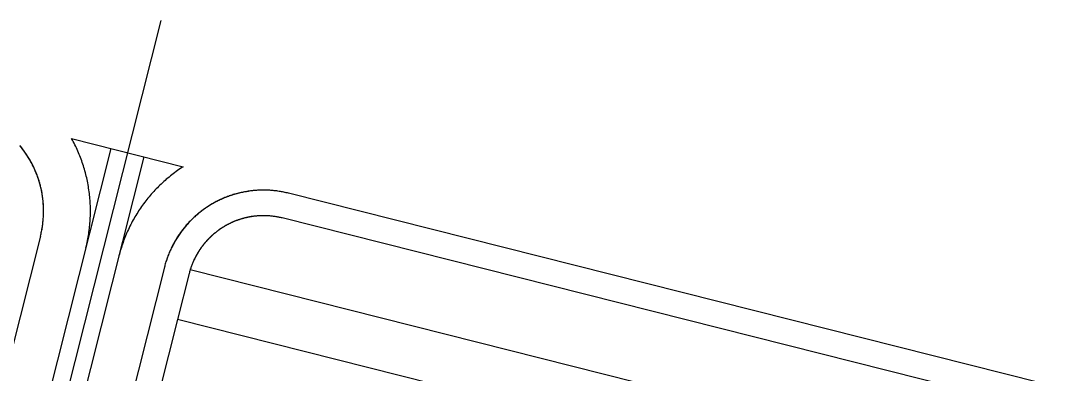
# Model space of a CAD drawing. Header units: metres. Extents: x 680594 to 684853, y 828874 to 830078.
# Drawn here: x 683904.6 to 684024.9, y 829397.9 to 829439.5 of the extents above; entities that cross this region are included whole.
import ezdxf

# ---------------------------------------------------------------- set-up
doc = ezdxf.new("R2010")
doc.units = ezdxf.units.M
doc.layers.add('PLOT_LINES', color=7, linetype='Continuous')

msp = doc.modelspace()

# ---------------------------------------------------------------- linework, layer by layer
at = {"layer": 'PLOT_LINES'}
for points in [[(683921.11, 829439.45), (683872.87, 829248.26)], [(683921.11, 829439.45), (683872.87, 829248.26)], [(683912.32, 829412.79), (683912.37, 829412.99), (683912.42, 829413.19), (683912.46, 829413.39), (683912.5, 829413.6), (683912.54, 829413.8), (683912.58, 829414), (683912.62, 829414.21), (683912.65, 829414.41), (683912.68, 829414.61), (683912.71, 829414.82), (683912.73, 829415.02), (683912.76, 829415.23), (683912.78, 829415.43), (683912.79, 829415.64), (683912.81, 829415.85), (683912.82, 829416.05), (683912.83, 829416.26), (683912.84, 829416.47), (683912.85, 829416.67), (683912.85, 829416.88), (683912.85, 829417.09), (683912.85, 829417.29), (683912.85, 829417.5), (683912.84, 829417.7), (683912.83, 829417.91), (683912.82, 829418.12), (683912.81, 829418.32), (683912.79, 829418.53), (683912.77, 829418.74), (683912.75, 829418.94), (683912.73, 829419.15), (683912.7, 829419.35), (683912.68, 829419.56), (683912.64, 829419.76), (683912.61, 829419.96), (683912.58, 829420.17), (683912.54, 829420.37), (683912.5, 829420.57), (683912.46, 829420.78), (683912.41, 829420.98), (683912.36, 829421.18), (683912.31, 829421.38), (683912.26, 829421.58), (683912.21, 829421.78), (683912.15, 829421.98), (683912.09, 829422.18), (683912.03, 829422.37), (683911.97, 829422.57), (683911.9, 829422.76), (683911.83, 829422.96), (683911.76, 829423.15), (683911.69, 829423.35), (683911.61, 829423.54), (683911.54, 829423.73), (683911.46, 829423.92), (683911.37, 829424.11), (683911.29, 829424.3), (683911.2, 829424.49), (683911.12, 829424.67), (683911.02, 829424.86), (683910.93, 829425.04), (683910.84, 829425.23), (683910.74, 829425.41), (683910.64, 829425.59)], [(683910.64, 829425.59), (683923.75, 829422.28)], [(683915.26, 829424.43), (683873.75, 829259.93)], [(683915.26, 829424.43), (683873.75, 829259.93)], [(683906.99, 829414.14), (683907.02, 829414.27), (683907.05, 829414.41), (683907.08, 829414.54), (683907.11, 829414.68), (683907.14, 829414.82), (683907.16, 829414.95), (683907.19, 829415.09), (683907.21, 829415.23), (683907.23, 829415.37), (683907.25, 829415.51), (683907.27, 829415.65), (683907.28, 829415.78), (683907.3, 829415.92), (683907.31, 829416.06), (683907.32, 829416.2), (683907.33, 829416.34), (683907.34, 829416.48), (683907.34, 829416.62), (683907.35, 829416.76), (683907.35, 829416.9), (683907.35, 829417.04), (683907.35, 829417.18), (683907.35, 829417.32), (683907.35, 829417.46), (683907.34, 829417.6), (683907.33, 829417.74), (683907.33, 829417.88), (683907.32, 829418.01), (683907.3, 829418.15), (683907.29, 829418.29), (683907.28, 829418.43), (683907.26, 829418.57), (683907.24, 829418.71), (683907.22, 829418.85), (683907.2, 829418.98), (683907.18, 829419.12), (683907.15, 829419.26), (683907.13, 829419.4), (683907.1, 829419.53), (683907.07, 829419.67), (683907.04, 829419.81), (683907, 829419.94), (683906.97, 829420.08), (683906.93, 829420.21), (683906.9, 829420.35), (683906.86, 829420.48), (683906.82, 829420.61), (683906.78, 829420.75), (683906.73, 829420.88), (683906.69, 829421.01), (683906.64, 829421.14), (683906.59, 829421.28), (683906.54, 829421.41), (683906.49, 829421.54), (683906.44, 829421.67), (683906.38, 829421.79), (683906.33, 829421.92), (683906.27, 829422.05), (683906.21, 829422.18), (683906.15, 829422.3), (683906.09, 829422.43), (683906.03, 829422.55), (683905.96, 829422.68), (683905.9, 829422.8), (683905.83, 829422.92), (683905.76, 829423.04), (683905.69, 829423.16), (683905.62, 829423.28), (683905.55, 829423.4), (683905.47, 829423.52), (683905.4, 829423.64), (683905.32, 829423.75), (683905.24, 829423.87), (683905.16, 829423.98), (683905.08, 829424.1), (683905, 829424.21), (683904.91, 829424.32), (683904.83, 829424.43), (683904.74, 829424.54), (683904.66, 829424.65), (683904.57, 829424.76)], [(683906.99, 829414.14), (683907.02, 829414.27), (683907.05, 829414.41), (683907.08, 829414.55), (683907.11, 829414.68), (683907.14, 829414.82), (683907.17, 829414.96), (683907.19, 829415.1), (683907.21, 829415.24), (683907.23, 829415.38), (683907.25, 829415.52), (683907.27, 829415.66), (683907.28, 829415.8), (683907.3, 829415.94), (683907.31, 829416.08), (683907.32, 829416.22), (683907.33, 829416.36), (683907.34, 829416.5), (683907.34, 829416.64), (683907.35, 829416.78), (683907.35, 829416.92), (683907.35, 829417.06), (683907.35, 829417.2), (683907.35, 829417.34), (683907.35, 829417.48), (683907.34, 829417.62), (683907.33, 829417.76), (683907.32, 829417.9), (683907.31, 829418.04), (683907.3, 829418.18), (683907.29, 829418.32), (683907.27, 829418.46), (683907.25, 829418.6), (683907.24, 829418.74), (683907.22, 829418.88), (683907.19, 829419.02), (683907.17, 829419.16), (683907.14, 829419.3), (683907.12, 829419.44), (683907.09, 829419.57), (683907.06, 829419.71), (683907.03, 829419.85), (683906.99, 829419.98), (683906.96, 829420.12), (683906.92, 829420.26), (683906.88, 829420.39), (683906.84, 829420.53), (683906.8, 829420.66), (683906.76, 829420.8), (683906.72, 829420.93), (683906.67, 829421.06), (683906.62, 829421.19), (683906.57, 829421.33), (683906.52, 829421.46), (683906.47, 829421.59), (683906.42, 829421.72), (683906.36, 829421.85), (683906.3, 829421.98), (683906.25, 829422.1), (683906.19, 829422.23), (683906.13, 829422.36), (683906.06, 829422.48), (683906, 829422.61), (683905.93, 829422.73), (683905.87, 829422.86), (683905.8, 829422.98), (683905.73, 829423.1), (683905.66, 829423.22), (683905.58, 829423.34), (683905.51, 829423.46), (683905.43, 829423.58), (683905.36, 829423.7), (683905.28, 829423.82), (683905.2, 829423.93), (683905.12, 829424.05), (683905.03, 829424.16), (683904.95, 829424.27), (683904.87, 829424.39), (683904.78, 829424.5), (683904.69, 829424.61), (683904.6, 829424.72)], [(683919.14, 829423.45), (683877.63, 829258.95)], [(683919.14, 829423.45), (683877.63, 829258.95)], [(683923.75, 829422.28), (683923.58, 829422.17), (683923.41, 829422.06), (683923.24, 829421.94), (683923.07, 829421.82), (683922.9, 829421.7), (683922.73, 829421.58), (683922.57, 829421.45), (683922.4, 829421.33), (683922.24, 829421.2), (683922.08, 829421.07), (683921.92, 829420.94), (683921.76, 829420.8), (683921.61, 829420.67), (683921.45, 829420.53), (683921.3, 829420.39), (683921.15, 829420.25), (683921, 829420.11), (683920.85, 829419.96), (683920.71, 829419.82), (683920.56, 829419.67), (683920.42, 829419.52), (683920.28, 829419.37), (683920.14, 829419.22), (683920, 829419.06), (683919.87, 829418.91), (683919.74, 829418.75), (683919.6, 829418.59), (683919.47, 829418.43), (683919.35, 829418.27), (683919.22, 829418.1), (683919.1, 829417.94), (683918.98, 829417.77), (683918.86, 829417.6), (683918.74, 829417.43), (683918.62, 829417.26), (683918.51, 829417.09), (683918.4, 829416.91), (683918.29, 829416.74), (683918.18, 829416.56), (683918.07, 829416.38), (683917.97, 829416.21), (683917.87, 829416.03), (683917.77, 829415.84), (683917.67, 829415.66), (683917.58, 829415.48), (683917.48, 829415.29), (683917.39, 829415.11), (683917.31, 829414.92), (683917.22, 829414.73), (683917.13, 829414.55), (683917.05, 829414.36), (683916.97, 829414.16), (683916.9, 829413.97), (683916.82, 829413.78), (683916.75, 829413.59), (683916.68, 829413.39), (683916.61, 829413.2), (683916.54, 829413), (683916.48, 829412.81), (683916.42, 829412.61), (683916.36, 829412.41), (683916.31, 829412.21), (683916.25, 829412.01), (683916.2, 829411.81)], [(683936.1, 829419.17), (683935.97, 829419.2), (683935.83, 829419.23), (683935.69, 829419.26), (683935.55, 829419.29), (683935.42, 829419.32), (683935.28, 829419.34), (683935.14, 829419.37), (683935, 829419.39), (683934.86, 829419.41), (683934.72, 829419.43), (683934.58, 829419.45), (683934.44, 829419.46), (683934.3, 829419.48), (683934.16, 829419.49), (683934.02, 829419.5), (683933.88, 829419.51), (683933.74, 829419.52), (683933.6, 829419.52), (683933.46, 829419.53), (683933.32, 829419.53), (683933.18, 829419.53), (683933.04, 829419.53), (683932.9, 829419.53), (683932.76, 829419.52), (683932.62, 829419.52), (683932.48, 829419.51), (683932.34, 829419.5), (683932.2, 829419.49), (683932.06, 829419.48), (683931.92, 829419.46), (683931.78, 829419.45), (683931.64, 829419.43), (683931.5, 829419.41), (683931.36, 829419.39), (683931.22, 829419.37), (683931.08, 829419.35), (683930.94, 829419.32), (683930.8, 829419.3), (683930.67, 829419.27), (683930.53, 829419.24), (683930.39, 829419.2), (683930.25, 829419.17), (683930.12, 829419.14), (683929.98, 829419.1), (683929.85, 829419.06), (683929.71, 829419.02), (683929.58, 829418.98), (683929.44, 829418.94), (683929.31, 829418.89), (683929.18, 829418.85), (683929.05, 829418.8), (683928.91, 829418.75), (683928.78, 829418.7), (683928.65, 829418.65), (683928.52, 829418.59), (683928.39, 829418.54), (683928.26, 829418.48), (683928.14, 829418.42), (683928.01, 829418.36), (683927.88, 829418.3), (683927.76, 829418.24), (683927.63, 829418.18), (683927.51, 829418.11), (683927.38, 829418.04), (683927.26, 829417.97), (683927.14, 829417.91), (683927.02, 829417.83), (683926.9, 829417.76), (683926.78, 829417.69), (683926.66, 829417.61), (683926.54, 829417.53), (683926.42, 829417.46), (683926.31, 829417.38), (683926.19, 829417.29), (683926.08, 829417.21), (683925.97, 829417.13), (683925.85, 829417.04), (683925.74, 829416.96), (683925.63, 829416.87), (683925.52, 829416.78), (683925.42, 829416.69), (683925.31, 829416.6), (683925.2, 829416.51), (683925.1, 829416.41), (683924.99, 829416.32), (683924.89, 829416.22), (683924.79, 829416.12), (683924.69, 829416.02), (683924.59, 829415.92), (683924.49, 829415.82), (683924.4, 829415.72), (683924.3, 829415.62), (683924.21, 829415.51), (683924.11, 829415.41), (683924.02, 829415.3), (683923.93, 829415.19), (683923.84, 829415.08), (683923.76, 829414.97), (683923.67, 829414.86), (683923.58, 829414.75), (683923.5, 829414.64), (683923.42, 829414.52), (683923.34, 829414.41), (683923.26, 829414.29), (683923.18, 829414.18), (683923.1, 829414.06), (683923.02, 829413.94), (683922.95, 829413.82), (683922.88, 829413.7), (683922.8, 829413.58), (683922.73, 829413.46), (683922.67, 829413.34), (683922.6, 829413.21), (683922.53, 829413.09), (683922.47, 829412.96), (683922.41, 829412.84), (683922.34, 829412.71), (683922.28, 829412.58), (683922.23, 829412.46), (683922.17, 829412.33), (683922.11, 829412.2), (683922.06, 829412.07), (683922.01, 829411.94), (683921.96, 829411.81), (683921.91, 829411.68), (683921.86, 829411.54), (683921.81, 829411.41), (683921.77, 829411.28), (683921.72, 829411.14), (683921.68, 829411.01), (683921.64, 829410.87), (683921.6, 829410.74), (683921.57, 829410.6), (683921.53, 829410.47)], [(683936.1, 829419.17), (683935.97, 829419.2), (683935.83, 829419.23), (683935.7, 829419.26), (683935.56, 829419.29), (683935.42, 829419.32), (683935.28, 829419.34), (683935.15, 829419.37), (683935.01, 829419.39), (683934.87, 829419.41), (683934.73, 829419.43), (683934.59, 829419.45), (683934.46, 829419.46), (683934.32, 829419.48), (683934.18, 829419.49), (683934.04, 829419.5), (683933.9, 829419.51), (683933.76, 829419.52), (683933.62, 829419.52), (683933.48, 829419.53), (683933.34, 829419.53), (683933.2, 829419.53), (683933.06, 829419.53), (683932.92, 829419.53), (683932.78, 829419.52), (683932.64, 829419.52), (683932.5, 829419.51), (683932.36, 829419.5), (683932.22, 829419.49), (683932.09, 829419.48), (683931.95, 829419.47), (683931.81, 829419.45), (683931.67, 829419.44), (683931.53, 829419.42), (683931.39, 829419.4), (683931.25, 829419.38), (683931.12, 829419.35), (683930.98, 829419.33), (683930.84, 829419.3), (683930.71, 829419.27), (683930.57, 829419.25), (683930.43, 829419.21), (683930.3, 829419.18), (683930.16, 829419.15), (683930.03, 829419.11), (683929.89, 829419.07), (683929.76, 829419.04), (683929.62, 829419), (683929.49, 829418.95), (683929.36, 829418.91), (683929.23, 829418.86), (683929.1, 829418.82), (683928.96, 829418.77), (683928.83, 829418.72), (683928.7, 829418.67), (683928.57, 829418.62), (683928.45, 829418.56), (683928.32, 829418.51), (683928.19, 829418.45), (683928.06, 829418.39), (683927.94, 829418.33), (683927.81, 829418.27), (683927.69, 829418.21), (683927.56, 829418.14), (683927.44, 829418.08), (683927.32, 829418.01), (683927.2, 829417.94), (683927.08, 829417.87), (683926.96, 829417.8), (683926.84, 829417.72), (683926.72, 829417.65), (683926.6, 829417.57), (683926.49, 829417.5), (683926.37, 829417.42), (683926.26, 829417.34), (683926.14, 829417.26), (683926.03, 829417.18), (683925.92, 829417.09), (683925.81, 829417.01), (683925.7, 829416.92), (683925.59, 829416.83), (683925.48, 829416.74), (683925.37, 829416.65), (683925.27, 829416.56), (683925.16, 829416.47), (683925.06, 829416.38), (683924.96, 829416.28), (683924.86, 829416.19), (683924.76, 829416.09), (683924.66, 829415.99), (683924.56, 829415.89), (683924.46, 829415.79), (683924.37, 829415.69), (683924.27, 829415.58), (683924.18, 829415.48), (683924.09, 829415.38), (683924, 829415.27), (683923.91, 829415.16), (683923.82, 829415.05), (683923.73, 829414.94), (683923.65, 829414.83), (683923.56, 829414.72), (683923.48, 829414.61), (683923.4, 829414.5), (683923.32, 829414.38), (683923.24, 829414.27), (683923.16, 829414.15), (683923.08, 829414.04), (683923.01, 829413.92), (683922.94, 829413.8), (683922.86, 829413.68), (683922.79, 829413.56), (683922.72, 829413.44), (683922.65, 829413.32), (683922.59, 829413.19), (683922.52, 829413.07), (683922.46, 829412.95), (683922.4, 829412.82), (683922.34, 829412.7), (683922.28, 829412.57), (683922.22, 829412.44), (683922.16, 829412.31), (683922.11, 829412.19), (683922.05, 829412.06), (683922, 829411.93), (683921.95, 829411.8), (683921.9, 829411.67), (683921.86, 829411.53), (683921.81, 829411.4), (683921.77, 829411.27), (683921.72, 829411.14), (683921.68, 829411), (683921.64, 829410.87), (683921.6, 829410.74), (683921.57, 829410.6), (683921.53, 829410.47)], [(684196.84, 829353.37), (683936.1, 829419.17)], [(684196.84, 829353.37), (683936.1, 829419.17)], [(683935.37, 829416.26), (683935.27, 829416.28), (683935.16, 829416.31), (683935.06, 829416.33), (683934.96, 829416.35), (683934.85, 829416.37), (683934.75, 829416.39), (683934.65, 829416.41), (683934.54, 829416.42), (683934.44, 829416.44), (683934.33, 829416.45), (683934.23, 829416.47), (683934.12, 829416.48), (683934.02, 829416.49), (683933.91, 829416.5), (683933.81, 829416.51), (683933.7, 829416.51), (683933.6, 829416.52), (683933.49, 829416.52), (683933.39, 829416.53), (683933.28, 829416.53), (683933.18, 829416.53), (683933.07, 829416.53), (683932.97, 829416.53), (683932.86, 829416.52), (683932.75, 829416.52), (683932.65, 829416.52), (683932.54, 829416.51), (683932.44, 829416.5), (683932.33, 829416.49), (683932.23, 829416.48), (683932.12, 829416.47), (683932.02, 829416.46), (683931.91, 829416.44), (683931.81, 829416.43), (683931.71, 829416.41), (683931.6, 829416.39), (683931.5, 829416.37), (683931.39, 829416.35), (683931.29, 829416.33), (683931.19, 829416.31), (683931.09, 829416.29), (683930.98, 829416.26), (683930.88, 829416.23), (683930.78, 829416.21), (683930.68, 829416.18), (683930.58, 829416.15), (683930.48, 829416.12), (683930.37, 829416.09), (683930.27, 829416.05), (683930.17, 829416.02), (683930.08, 829415.98), (683929.98, 829415.95), (683929.88, 829415.91), (683929.78, 829415.87), (683929.68, 829415.83), (683929.59, 829415.79), (683929.49, 829415.74), (683929.39, 829415.7), (683929.3, 829415.66), (683929.2, 829415.61), (683929.11, 829415.56), (683929.01, 829415.51), (683928.92, 829415.47), (683928.83, 829415.42), (683928.74, 829415.36), (683928.64, 829415.31), (683928.55, 829415.26), (683928.46, 829415.2), (683928.37, 829415.15), (683928.29, 829415.09), (683928.2, 829415.03), (683928.11, 829414.97), (683928.02, 829414.91), (683927.94, 829414.85), (683927.85, 829414.79), (683927.77, 829414.73), (683927.68, 829414.67), (683927.6, 829414.6), (683927.52, 829414.53), (683927.43, 829414.47), (683927.35, 829414.4), (683927.27, 829414.33), (683927.19, 829414.26), (683927.12, 829414.19), (683927.04, 829414.12), (683926.96, 829414.05), (683926.88, 829413.97), (683926.81, 829413.9), (683926.74, 829413.83), (683926.66, 829413.75), (683926.59, 829413.67), (683926.52, 829413.6), (683926.45, 829413.52), (683926.38, 829413.44), (683926.31, 829413.36), (683926.24, 829413.28), (683926.17, 829413.2), (683926.11, 829413.11), (683926.04, 829413.03), (683925.98, 829412.95), (683925.92, 829412.86), (683925.85, 829412.78), (683925.79, 829412.69), (683925.73, 829412.6), (683925.67, 829412.52), (683925.62, 829412.43), (683925.56, 829412.34), (683925.5, 829412.25), (683925.45, 829412.16), (683925.4, 829412.07), (683925.34, 829411.98), (683925.29, 829411.88), (683925.24, 829411.79), (683925.19, 829411.7), (683925.14, 829411.61), (683925.1, 829411.51), (683925.05, 829411.42), (683925, 829411.32), (683924.96, 829411.22), (683924.92, 829411.13), (683924.88, 829411.03), (683924.84, 829410.93), (683924.8, 829410.84), (683924.76, 829410.74), (683924.72, 829410.64), (683924.69, 829410.54), (683924.65, 829410.44), (683924.62, 829410.34), (683924.58, 829410.24), (683924.55, 829410.14), (683924.52, 829410.04), (683924.49, 829409.94), (683924.47, 829409.83), (683924.44, 829409.73)], [(683935.37, 829416.26), (683935.27, 829416.28), (683935.17, 829416.31), (683935.06, 829416.33), (683934.96, 829416.35), (683934.86, 829416.37), (683934.76, 829416.39), (683934.65, 829416.41), (683934.55, 829416.42), (683934.45, 829416.44), (683934.34, 829416.45), (683934.24, 829416.47), (683934.13, 829416.48), (683934.03, 829416.49), (683933.92, 829416.5), (683933.82, 829416.51), (683933.72, 829416.51), (683933.61, 829416.52), (683933.51, 829416.52), (683933.4, 829416.53), (683933.3, 829416.53), (683933.19, 829416.53), (683933.09, 829416.53), (683932.98, 829416.53), (683932.88, 829416.53), (683932.77, 829416.52), (683932.67, 829416.52), (683932.56, 829416.51), (683932.46, 829416.5), (683932.36, 829416.49), (683932.25, 829416.48), (683932.15, 829416.47), (683932.04, 829416.46), (683931.94, 829416.45), (683931.84, 829416.43), (683931.73, 829416.42), (683931.63, 829416.4), (683931.53, 829416.38), (683931.42, 829416.36), (683931.32, 829416.34), (683931.22, 829416.32), (683931.12, 829416.29), (683931.01, 829416.27), (683930.91, 829416.24), (683930.81, 829416.22), (683930.71, 829416.19), (683930.61, 829416.16), (683930.51, 829416.13), (683930.41, 829416.1), (683930.31, 829416.06), (683930.21, 829416.03), (683930.11, 829416), (683930.01, 829415.96), (683929.92, 829415.92), (683929.82, 829415.88), (683929.72, 829415.84), (683929.63, 829415.8), (683929.53, 829415.76), (683929.43, 829415.72), (683929.34, 829415.68), (683929.24, 829415.63), (683929.15, 829415.58), (683929.06, 829415.54), (683928.96, 829415.49), (683928.87, 829415.44), (683928.78, 829415.39), (683928.69, 829415.34), (683928.6, 829415.28), (683928.51, 829415.23), (683928.42, 829415.18), (683928.33, 829415.12), (683928.24, 829415.06), (683928.16, 829415.01), (683928.07, 829414.95), (683927.98, 829414.89), (683927.9, 829414.83), (683927.81, 829414.76), (683927.73, 829414.7), (683927.65, 829414.64), (683927.56, 829414.57), (683927.48, 829414.51), (683927.4, 829414.44), (683927.32, 829414.37), (683927.24, 829414.3), (683927.16, 829414.24), (683927.09, 829414.17), (683927.01, 829414.09), (683926.93, 829414.02), (683926.86, 829413.95), (683926.78, 829413.88), (683926.71, 829413.8), (683926.64, 829413.72), (683926.57, 829413.65), (683926.5, 829413.57), (683926.43, 829413.49), (683926.36, 829413.41), (683926.29, 829413.33), (683926.22, 829413.25), (683926.16, 829413.17), (683926.09, 829413.09), (683926.03, 829413.01), (683925.96, 829412.92), (683925.9, 829412.84), (683925.84, 829412.76), (683925.78, 829412.67), (683925.72, 829412.58), (683925.66, 829412.5), (683925.6, 829412.41), (683925.55, 829412.32), (683925.49, 829412.23), (683925.44, 829412.14), (683925.39, 829412.05), (683925.33, 829411.96), (683925.28, 829411.87), (683925.23, 829411.78), (683925.18, 829411.69), (683925.14, 829411.59), (683925.09, 829411.5), (683925.04, 829411.4), (683925, 829411.31), (683924.96, 829411.21), (683924.91, 829411.12), (683924.87, 829411.02), (683924.83, 829410.93), (683924.79, 829410.83), (683924.76, 829410.73), (683924.72, 829410.63), (683924.68, 829410.53), (683924.65, 829410.43), (683924.62, 829410.34), (683924.58, 829410.24), (683924.55, 829410.14), (683924.52, 829410.04), (683924.49, 829409.93), (683924.47, 829409.83), (683924.44, 829409.73)], [(684196.11, 829350.46), (683935.37, 829416.26)], [(684196.11, 829350.46), (683935.37, 829416.26)], [(683906.99, 829414.14), (683887.74, 829337.87)], [(683906.99, 829414.14), (683887.74, 829337.87)], [(683921.53, 829410.47), (683902.29, 829334.2)], [(683921.53, 829410.47), (683902.29, 829334.2)], [(683924.44, 829409.73), (683923.08, 829404.34)], [(683924.44, 829409.73), (683923.08, 829404.34)], [(683976.91, 829396.95), (683924.55, 829410.16)], [(683976.91, 829396.95), (683924.55, 829410.16)], [(683923.08, 829404.34), (683905.2, 829333.47)], [(683923.08, 829404.34), (683905.2, 829333.47)], [(683975.44, 829391.13), (683923.08, 829404.34)], [(683975.44, 829391.13), (683923.08, 829404.34)]]:
    msp.add_lwpolyline(points, dxfattribs=at)

doc.saveas('drawing.dxf')
